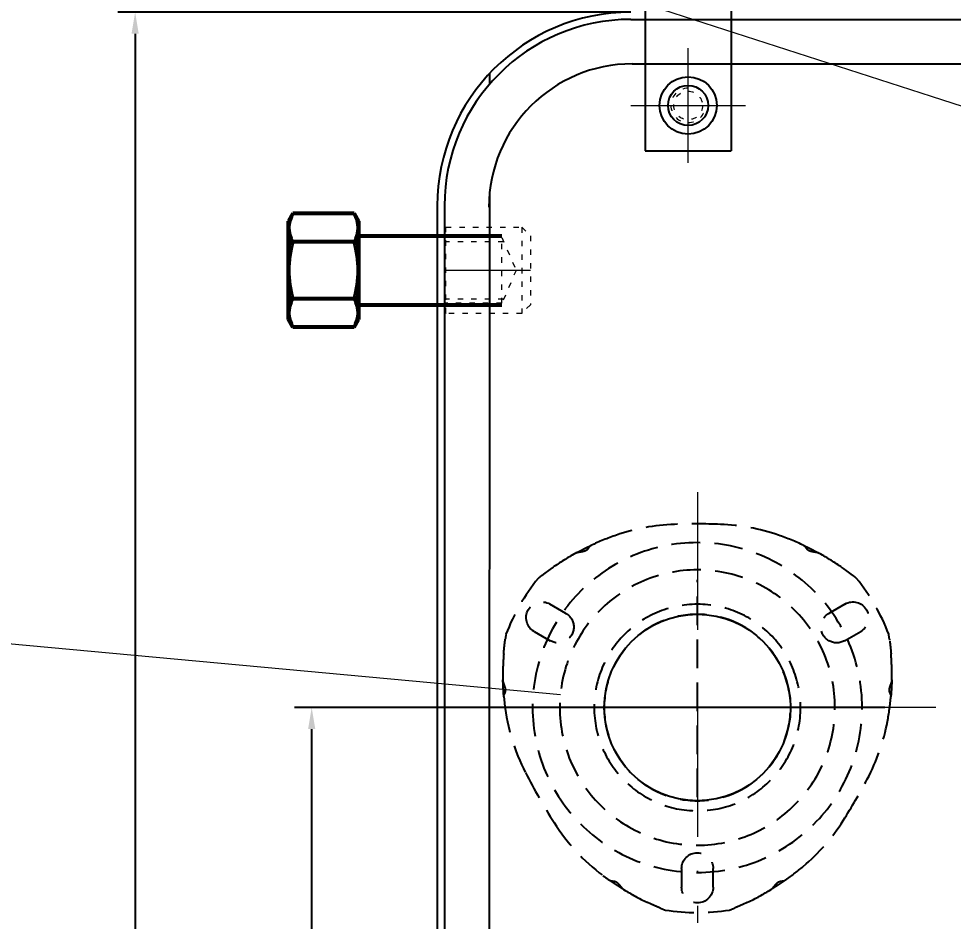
# Model space of a CAD drawing. Header units: millimetres. Extents: x 13152 to 84873, y -6229 to 22177.
# Drawn here: x 29523.4 to 29849.5, y 11355.7 to 11670.4 of the extents above; entities that cross this region are included whole.
import ezdxf

# ---------------------------------------------------------------- set-up
doc = ezdxf.new("R2010")
doc.units = ezdxf.units.MM
doc.header["$LTSCALE"] = 4
for name, pattern in [('ACAD_ISO03W100', [1.18, 0.47, -0.71]), ('ACAD_ISO10W100', [18, 12, -3, 0, -3]), ('DASHED', [0.75, 0.5, -0.25])]:
    doc.linetypes.add(name, pattern=pattern)
doc.layers.add('4虚线层', color=6, linetype='DASHED')
for name, color, linetype, lineweight in [('标注、文本', 3, 'Continuous', 25), ('粗实线', 4, 'Continuous', 53), ('铁心', 3, 'Continuous', 0)]:
    doc.layers.add(name, color=color, linetype=linetype, lineweight=lineweight)
doc.styles.add('TH_GBDIM', font='romans.shx', dxfattribs={"width": 0.8, "bigfont": 'gbcbig.shx'})
doc.dimstyles.new('TH_GBDIM1', dxfattribs={"dimscale": 3, "dimtxt": 3.5, "dimasz": 2.5, "dimexe": 2, "dimexo": 0, "dimgap": 1.5, "dimtad": 1, "dimdec": 1, "dimzin": 0, "dimdsep": 46, "dimtxsty": 'TH_GBDIM', "dimcen": 2.5, "dimclrd": 3, "dimclre": 256, "dimclrt": 2, "dimadec": 0, "dimazin": 0, "dimtfac": 0.714286, "dimtdec": 1, "dimtmove": 0, "dimatfit": 3, "dimfxl": 1, "dimtzin": 0, "dimlwd": -1, "dimlwe": -1, "dimarcsym": 0})

# ---------------------------------------------------------------- blocks, each defined once
blk = doc.blocks.new('*D208')
at = {"layer": 'Defpoints', "color": 0, "transparency": 16777216}
for p in [(29736.94, 11672.67), (29564.02, 10822.67), (29694.44, 10822.67)]:
    blk.add_point(p, dxfattribs=at)
at = {"layer": '标注、文本', "transparency": 16777216}
for p, q in [((29736.94, 11672.67), (29558.02, 11672.67)), ((29694.44, 10822.67), (29558.02, 10822.67))]:
    blk.add_line(p, q, dxfattribs=at)
at = {"layer": '标注、文本', "color": 3, "transparency": 16777216}
blk.add_line((29564.02, 11665.17), (29564.02, 10830.17), dxfattribs=at)
for points in [[(29562.77, 11665.17), (29565.27, 11665.17), (29564.02, 11672.67)], [(29562.77, 10830.17), (29565.27, 10830.17), (29564.02, 10822.67)]]:
    blk.add_solid(points, dxfattribs=at)
at = {"layer": '标注、文本', "color": 2, "transparency": 16777216, "insert": (29554.27, 11247.67), "char_height": 10.5, "attachment_point": 5, "rotation": 90, "style": 'TH_GBDIM'}
blk.add_mtext('850.0', dxfattribs=at)
blk = doc.blocks.new('A$C03F92070')
at = {"layer": '4虚线层', "ltscale": 5}
for p, q in [((67.85, 40.24), (67.85, 116.01)), ((16.36, 107.57), (21.99, 104.32)), ((113.71, 104.32), (119.34, 107.57)), ((16.49, 94.79), (10.86, 98.04)), ((124.84, 98.04), (119.21, 94.79)), ((23.33, 71.49), (112.37, 71.49)), ((62.35, 8.86), (62.35, 15.36)), ((73.35, 15.36), (73.35, 8.86))]:
    blk.add_line(p, q, dxfattribs=at)
for radius in [57.5, 48, 36, 32.5]:
    blk.add_circle((67.85, 71.49), radius, dxfattribs=at)
at = {"layer": '4虚线层', "ltscale": 5, "extrusion": (0, 0, -1)}
for centre, radius, start, end in [((-62.34, 65.41), 70, 71.0219, 87.9453), ((-67.85, -88.03), 223.54, 87.9453, 92.0547), ((-73.35, 65.41), 70, 92.0547, 108.9781), ((-68.85, 46.49), 90, 64.9245, 71.0219), ((-66.85, 46.49), 90, 108.9781, 115.0755), ((-68.85, 46.49), 90, 55.4521, 61.3818), ((-66.85, 46.49), 90, 118.6182, 124.5479), ((-68.85, 46.49), 90, 51.0831, 52.2343), ((-66.85, 46.49), 90, 127.7657, 128.9169), ((-67.85, 71.49), 71.5, 20.9645, 39.0355), ((-67.85, 71.49), 71.5, 140.9645, 159.0355), ((-90, 83.12), 90, 7.7657, 8.9169), ((-45.7, 83.12), 90, 171.0831, 172.2343), ((-90, 83.12), 90, 358.6182, 4.5479), ((-45.7, 83.12), 90, 175.4521, 181.3818), ((-90, 83.12), 90, 349.4672, 355.0755), ((-45.7, 83.12), 90, 184.9245, 186.6023), ((-65.57, 80.82), 70, 186.6023, 207.2178), ((-70.33, 79.46), 70, 331.9245, 349.4672), ((-205.81, 151.73), 223.54, 327.6503, 331.9245), ((70.97, 151.05), 223.54, 207.2178, 212.3568), ((-76.09, 69.57), 70, 310.1708, 327.6503), ((-58.73, 68.87), 70, 212.3568, 233.0262), ((-89, 84.85), 90, 304.9245, 310.1708), ((-46.7, 84.85), 90, 233.0262, 235.0755), ((-89, 84.85), 90, 295.4521, 301.3818), ((-46.7, 84.85), 90, 238.6182, 244.5479), ((-89, 84.85), 90, 291.0831, 292.2343), ((-67.85, 71.49), 71.5, 260.9645, 279.0355), ((-46.7, 84.85), 90, 247.7657, 248.9169)]:
    blk.add_arc(centre, radius, start, end, dxfattribs=at)
at = {"layer": '4虚线层', "ltscale": 5}
for centre, start, end in [((13.61, 102.81), 60, 240), ((122.09, 102.81), 300, 120), ((19.24, 99.56), 240, 60), ((116.46, 99.56), 120, 300), ((67.85, 15.36), 0, 180), ((67.85, 8.86), 180, 0)]:
    blk.add_arc(centre, 5.5, start, end, dxfattribs=at)
for points, knots in [([(30.89, 128.1), (30.89, 128.1), (30.88, 128.1), (30.83, 128.07), (30.76, 128.04), (30.57, 127.95), (30.45, 127.89), (30.18, 127.77), (30.03, 127.69), (29.7, 127.53), (29.52, 127.45), (29.16, 127.27), (28.96, 127.17), (28.58, 126.98), (28.39, 126.89), (27.99, 126.69), (27.8, 126.59), (27.42, 126.39), (27.24, 126.3), (26.87, 126.11), (26.7, 126.02), (26.39, 125.85), (26.24, 125.77), (25.98, 125.63), (25.87, 125.57), (25.69, 125.47), (25.63, 125.44), (25.58, 125.41), (25.57, 125.4), (25.57, 125.4), (25.57, 125.4), (25.57, 125.4)], [0, 0, 0, 0, 0.043819, 0.043819, 0.119878, 0.119878, 0.195937, 0.195937, 0.271996, 0.271996, 0.348055, 0.348055, 0.424114, 0.424114, 0.500173, 0.500173, 0.576231, 0.576231, 0.65229, 0.65229, 0.728349, 0.728349, 0.804408, 0.804408, 0.880467, 0.880467, 0.956526, 0.956526, 0.994556, 0.994556, 1, 1, 1, 1]), ([(30.71, 128.01), (30.65, 127.99), (30.59, 127.94), (30.48, 127.84), (30.42, 127.77), (30.3, 127.62), (30.24, 127.54), (30.11, 127.35), (30.04, 127.25), (29.89, 127.05), (29.81, 126.95), (29.62, 126.74), (29.51, 126.65), (29.29, 126.47), (29.16, 126.4), (28.9, 126.26), (28.77, 126.2), (28.36, 126.06), (28.08, 125.99), (27.53, 125.87), (27.26, 125.83), (26.87, 125.76), (26.75, 125.74), (26.5, 125.7), (26.38, 125.67), (26.05, 125.61), (25.85, 125.56), (25.74, 125.5)], [0, 0, 0, 0, 0.0625, 0.0625, 0.125, 0.125, 0.1875, 0.1875, 0.25, 0.25, 0.3125, 0.3125, 0.375, 0.375, 0.4375, 0.4375, 0.5, 0.5, 0.625, 0.625, 0.75, 0.75, 0.8125, 0.8125, 0.875, 0.875, 1, 1, 1, 1]), ([(110.13, 125.4), (110.13, 125.4), (110.13, 125.4), (110.13, 125.4), (110.12, 125.41), (110.07, 125.44), (110.01, 125.47), (109.83, 125.57), (109.72, 125.63), (109.46, 125.77), (109.31, 125.85), (108.99, 126.02), (108.81, 126.11), (108.45, 126.3), (108.26, 126.4), (107.88, 126.6), (107.68, 126.7), (107.29, 126.9), (107.1, 127), (106.72, 127.18), (106.53, 127.28), (106.16, 127.46), (105.99, 127.54), (105.66, 127.7), (105.51, 127.77), (105.24, 127.9), (105.12, 127.95), (104.94, 128.04), (104.87, 128.07), (104.82, 128.09), (104.81, 128.1), (104.8, 128.1), (104.8, 128.1), (104.8, 128.1)], [0, 0, 0, 0, 0.005743, 0.005743, 0.043766, 0.043766, 0.119813, 0.119813, 0.195859, 0.195859, 0.271906, 0.271906, 0.347952, 0.347952, 0.423999, 0.423999, 0.500046, 0.500046, 0.576092, 0.576092, 0.652139, 0.652139, 0.728185, 0.728185, 0.804232, 0.804232, 0.880279, 0.880279, 0.956325, 0.956325, 0.994349, 0.994349, 1, 1, 1, 1]), ([(109.96, 125.5), (109.9, 125.53), (109.83, 125.55), (109.65, 125.6), (109.54, 125.63), (109.21, 125.7), (108.96, 125.74), (108.44, 125.83), (108.17, 125.87), (107.63, 125.99), (107.34, 126.06), (106.94, 126.2), (106.8, 126.26), (106.54, 126.39), (106.42, 126.47), (106.19, 126.64), (106.08, 126.74), (105.9, 126.94), (105.81, 127.05), (105.66, 127.25), (105.59, 127.35), (105.46, 127.53), (105.39, 127.62), (105.28, 127.77), (105.22, 127.84), (105.11, 127.94), (105.05, 127.99), (104.99, 128.01)], [0, 0, 0, 0, 0.0625, 0.0625, 0.125, 0.125, 0.25, 0.25, 0.375, 0.375, 0.5, 0.5, 0.5625, 0.5625, 0.625, 0.625, 0.6875, 0.6875, 0.75, 0.75, 0.8125, 0.8125, 0.875, 0.875, 0.9375, 0.9375, 1, 1, 1, 1]), ([(13.95, 117.81), (13.92, 117.79), (13.88, 117.76), (13.82, 117.71), (13.77, 117.67), (13.74, 117.65), (13.73, 117.64)], [0, 0, 0, 0, 0.272943, 0.542517, 0.809704, 1, 1, 1, 1]), ([(14.22, 118.02), (14.2, 118), (14.15, 117.96), (14.08, 117.91), (14.01, 117.86), (13.97, 117.82), (13.95, 117.81)], [0, 0, 0, 0, 0.251777, 0.501943, 0.751136, 1, 1, 1, 1]), ([(14.55, 118.27), (14.52, 118.25), (14.46, 118.2), (14.38, 118.14), (14.3, 118.08), (14.25, 118.04), (14.22, 118.02)], [0, 0, 0, 0, 0.251749, 0.501948, 0.751171, 1, 1, 1, 1]), ([(15.74, 119.15), (15.69, 119.12), (15.59, 119.05), (15.45, 118.94), (15.32, 118.84), (15.18, 118.74), (15.05, 118.65), (14.92, 118.55), (14.8, 118.45), (14.67, 118.36), (14.59, 118.3), (14.55, 118.27)], [0, 0, 0, 0, 0.114473, 0.22719, 0.338528, 0.448878, 0.558641, 0.668227, 0.778044, 0.888502, 1, 1, 1, 1]), ([(17.82, 120.63), (17.81, 120.62), (17.74, 120.57), (17.58, 120.46), (17.28, 120.26), (16.94, 120.02), (16.6, 119.78), (16.29, 119.55), (16.01, 119.35), (15.83, 119.22), (15.74, 119.15)], [0, 0, 0, 0, 0.026865, 0.187364, 0.351072, 0.511786, 0.674931, 0.783277, 0.891149, 1, 1, 1, 1]), ([(119.96, 119.15), (119.92, 119.19), (119.82, 119.25), (119.69, 119.35), (119.55, 119.45), (119.41, 119.55), (119.28, 119.65), (119.06, 119.81), (118.76, 120.02), (118.42, 120.26), (118.12, 120.46), (117.96, 120.57), (117.89, 120.62), (117.88, 120.63)], [0, 0, 0, 0, 0.05466, 0.108896, 0.162888, 0.216817, 0.270864, 0.325211, 0.488741, 0.649833, 0.813717, 0.974388, 1, 1, 1, 1]), ([(121.15, 118.27), (121.11, 118.3), (121.03, 118.36), (120.9, 118.45), (120.78, 118.55), (120.65, 118.65), (120.52, 118.74), (120.38, 118.84), (120.25, 118.94), (120.1, 119.05), (120.01, 119.12), (119.96, 119.15)], [0, 0, 0, 0, 0.111498, 0.221956, 0.331773, 0.441359, 0.551122, 0.661472, 0.77281, 0.885527, 1, 1, 1, 1]), ([(121.48, 118.02), (121.45, 118.04), (121.4, 118.08), (121.32, 118.14), (121.23, 118.2), (121.18, 118.25), (121.15, 118.27)], [0, 0, 0, 0, 0.248829, 0.498052, 0.748251, 1, 1, 1, 1]), ([(121.75, 117.81), (121.73, 117.82), (121.69, 117.86), (121.62, 117.91), (121.55, 117.96), (121.5, 118), (121.48, 118.02)], [0, 0, 0, 0, 0.248864, 0.498057, 0.748223, 1, 1, 1, 1]), ([(121.97, 117.64), (121.96, 117.65), (121.93, 117.67), (121.88, 117.71), (121.82, 117.76), (121.78, 117.79), (121.75, 117.81)], [0, 0, 0, 0, 0.190293, 0.457482, 0.727057, 1, 1, 1, 1]), ([(0.74, 94.67), (0.73, 94.63), (0.73, 94.57), (0.71, 94.47), (0.7, 94.36), (0.69, 94.29), (0.69, 94.25)], [0, 0, 0, 0, 0.248829, 0.498052, 0.748251, 1, 1, 1, 1]), ([(0.82, 95.29), (0.82, 95.27), (0.81, 95.24), (0.81, 95.17), (0.8, 95.1), (0.79, 95.04), (0.78, 95.01)], [0, 0, 0, 0, 0.190297, 0.457484, 0.727058, 1, 1, 1, 1]), ([(134.92, 95.01), (134.91, 95.04), (134.9, 95.1), (134.89, 95.17), (134.89, 95.24), (134.88, 95.27), (134.88, 95.29)], [0, 0, 0, 0, 0.272943, 0.542517, 0.809704, 1, 1, 1, 1]), ([(134.96, 94.67), (134.96, 94.7), (134.95, 94.76), (134.94, 94.85), (134.93, 94.93), (134.92, 94.98), (134.92, 95.01)], [0, 0, 0, 0, 0.251777, 0.501943, 0.751136, 1, 1, 1, 1]), ([(135.01, 94.25), (135.01, 94.29), (135, 94.36), (134.99, 94.47), (134.97, 94.57), (134.96, 94.63), (134.96, 94.67)], [0, 0, 0, 0, 0.251749, 0.501948, 0.751171, 1, 1, 1, 1]), ([(0.52, 92.79), (0.51, 92.73), (0.5, 92.62), (0.48, 92.45), (0.46, 92.28), (0.45, 92.11), (0.43, 91.95), (0.4, 91.68), (0.37, 91.32), (0.33, 90.9), (0.3, 90.54), (0.29, 90.34), (0.28, 90.26), (0.28, 90.25)], [0, 0, 0, 0, 0.05466, 0.108897, 0.162889, 0.216817, 0.270864, 0.325211, 0.488741, 0.649833, 0.813717, 0.974388, 1, 1, 1, 1]), ([(0.69, 94.25), (0.68, 94.21), (0.67, 94.11), (0.65, 93.95), (0.63, 93.8), (0.61, 93.64), (0.59, 93.47), (0.57, 93.31), (0.55, 93.14), (0.53, 92.96), (0.52, 92.85), (0.52, 92.79)], [0, 0, 0, 0, 0.111498, 0.221956, 0.331773, 0.441359, 0.551122, 0.661472, 0.77281, 0.885527, 1, 1, 1, 1]), ([(135.18, 92.79), (135.18, 92.85), (135.16, 92.96), (135.15, 93.14), (135.13, 93.31), (135.11, 93.47), (135.09, 93.64), (135.07, 93.8), (135.05, 93.95), (135.03, 94.11), (135.02, 94.21), (135.01, 94.25)], [0, 0, 0, 0, 0.114473, 0.22719, 0.338528, 0.448878, 0.558641, 0.668227, 0.778044, 0.888502, 1, 1, 1, 1]), ([(135.42, 90.25), (135.42, 90.26), (135.41, 90.34), (135.4, 90.54), (135.37, 90.9), (135.33, 91.31), (135.29, 91.73), (135.25, 92.11), (135.22, 92.45), (135.2, 92.67), (135.18, 92.79)], [0, 0, 0, 0, 0.026865, 0.187364, 0.351073, 0.511786, 0.674931, 0.783277, 0.891149, 1, 1, 1, 1]), ([(0.02, 81.15), (0.02, 81.15), (0.02, 81.15), (0.02, 81.15), (0.02, 81.14), (0.02, 81.08), (0.02, 81.01), (0.02, 80.81), (0.03, 80.68), (0.04, 80.38), (0.04, 80.21), (0.05, 79.85), (0.06, 79.65), (0.08, 79.24), (0.09, 79.03), (0.11, 78.6), (0.12, 78.38), (0.14, 77.94), (0.16, 77.72), (0.18, 77.3), (0.2, 77.09), (0.23, 76.68), (0.24, 76.49), (0.27, 76.13), (0.28, 75.96), (0.3, 75.67), (0.32, 75.54), (0.33, 75.33), (0.34, 75.26), (0.34, 75.2), (0.35, 75.19), (0.35, 75.19), (0.35, 75.19), (0.35, 75.19)], [0, 0, 0, 0, 0.005743, 0.005743, 0.043766, 0.043766, 0.119813, 0.119813, 0.195859, 0.195859, 0.271906, 0.271906, 0.347952, 0.347952, 0.423999, 0.423999, 0.500046, 0.500046, 0.576092, 0.576092, 0.652139, 0.652139, 0.728185, 0.728185, 0.804232, 0.804232, 0.880279, 0.880279, 0.956325, 0.956325, 0.994349, 0.994349, 1, 1, 1, 1]), ([(0.02, 80.95), (0.02, 80.89), (0.04, 80.81), (0.08, 80.63), (0.12, 80.53), (0.22, 80.21), (0.31, 79.97), (0.5, 79.47), (0.59, 79.22), (0.76, 78.69), (0.85, 78.41), (0.92, 77.98), (0.94, 77.84), (0.96, 77.55), (0.95, 77.4), (0.91, 77.12), (0.88, 76.97), (0.8, 76.71), (0.75, 76.59), (0.65, 76.35), (0.6, 76.24), (0.51, 76.03), (0.47, 75.94), (0.39, 75.76), (0.37, 75.68), (0.33, 75.53), (0.32, 75.46), (0.33, 75.4)], [0, 0, 0, 0, 0.0625, 0.0625, 0.125, 0.125, 0.25, 0.25, 0.375, 0.375, 0.5, 0.5, 0.5625, 0.5625, 0.625, 0.625, 0.6875, 0.6875, 0.75, 0.75, 0.8125, 0.8125, 0.875, 0.875, 0.9375, 0.9375, 1, 1, 1, 1]), ([(135.37, 75.4), (135.38, 75.46), (135.37, 75.53), (135.33, 75.68), (135.31, 75.76), (135.23, 75.94), (135.19, 76.03), (135.1, 76.24), (135.04, 76.35), (134.95, 76.58), (134.9, 76.71), (134.82, 76.97), (134.79, 77.11), (134.75, 77.4), (134.74, 77.54), (134.76, 77.83), (134.78, 77.98), (134.85, 78.4), (134.93, 78.68), (135.11, 79.21), (135.2, 79.47), (135.34, 79.84), (135.38, 79.96), (135.47, 80.2), (135.51, 80.31), (135.62, 80.63), (135.68, 80.83), (135.68, 80.95)], [0, 0, 0, 0, 0.0625, 0.0625, 0.125, 0.125, 0.1875, 0.1875, 0.25, 0.25, 0.3125, 0.3125, 0.375, 0.375, 0.4375, 0.4375, 0.5, 0.5, 0.625, 0.625, 0.75, 0.75, 0.8125, 0.8125, 0.875, 0.875, 1, 1, 1, 1]), ([(135.35, 75.19), (135.35, 75.19), (135.35, 75.2), (135.36, 75.26), (135.37, 75.34), (135.38, 75.54), (135.4, 75.67), (135.42, 75.97), (135.43, 76.14), (135.46, 76.51), (135.48, 76.7), (135.5, 77.11), (135.52, 77.32), (135.54, 77.75), (135.56, 77.97), (135.58, 78.41), (135.59, 78.62), (135.61, 79.05), (135.62, 79.26), (135.64, 79.67), (135.65, 79.86), (135.66, 80.22), (135.66, 80.39), (135.67, 80.68), (135.67, 80.81), (135.68, 81.01), (135.68, 81.08), (135.68, 81.14), (135.68, 81.15), (135.68, 81.15), (135.68, 81.15), (135.68, 81.15)], [0, 0, 0, 0, 0.043819, 0.043819, 0.119878, 0.119878, 0.195937, 0.195937, 0.271996, 0.271996, 0.348055, 0.348055, 0.424114, 0.424114, 0.500173, 0.500173, 0.576232, 0.576232, 0.65229, 0.65229, 0.728349, 0.728349, 0.804408, 0.804408, 0.880467, 0.880467, 0.956526, 0.956526, 0.994556, 0.994556, 1, 1, 1, 1]), ([(37.3, 11.18), (37.3, 11.18), (37.31, 11.17), (37.36, 11.14), (37.42, 11.09), (37.59, 10.98), (37.7, 10.9), (37.95, 10.73), (38.09, 10.63), (38.39, 10.43), (38.55, 10.32), (38.89, 10.09), (39.07, 9.97), (39.42, 9.73), (39.61, 9.61), (39.98, 9.37), (40.16, 9.26), (40.51, 9.03), (40.69, 8.91), (41.04, 8.69), (41.2, 8.59), (41.51, 8.4), (41.65, 8.31), (41.9, 8.16), (42.01, 8.09), (42.18, 7.99), (42.24, 7.95), (42.29, 7.92), (42.3, 7.91), (42.3, 7.91), (42.3, 7.91), (42.3, 7.91)], [0, 0, 0, 0, 0.043819, 0.043819, 0.119878, 0.119878, 0.195937, 0.195937, 0.271996, 0.271996, 0.348055, 0.348055, 0.424114, 0.424114, 0.500173, 0.500173, 0.576231, 0.576231, 0.65229, 0.65229, 0.728349, 0.728349, 0.804408, 0.804408, 0.880467, 0.880467, 0.956526, 0.956526, 0.994556, 0.994556, 1, 1, 1, 1]), ([(37.47, 11.06), (37.52, 11.02), (37.59, 11), (37.73, 10.95), (37.82, 10.93), (38.01, 10.91), (38.11, 10.9), (38.34, 10.88), (38.46, 10.87), (38.71, 10.83), (38.85, 10.81), (39.11, 10.75), (39.25, 10.71), (39.52, 10.6), (39.64, 10.53), (39.89, 10.37), (40.01, 10.29), (40.34, 10.01), (40.54, 9.8), (40.91, 9.38), (41.09, 9.17), (41.34, 8.87), (41.42, 8.77), (41.58, 8.58), (41.66, 8.48), (41.88, 8.23), (42.02, 8.08), (42.13, 8.02)], [0, 0, 0, 0, 0.0625, 0.0625, 0.125, 0.125, 0.1875, 0.1875, 0.25, 0.25, 0.3125, 0.3125, 0.375, 0.375, 0.4375, 0.4375, 0.5, 0.5, 0.625, 0.625, 0.75, 0.75, 0.8125, 0.8125, 0.875, 0.875, 1, 1, 1, 1]), ([(93.4, 7.91), (93.4, 7.91), (93.4, 7.91), (93.4, 7.91), (93.41, 7.92), (93.46, 7.95), (93.52, 7.99), (93.69, 8.09), (93.8, 8.16), (94.06, 8.32), (94.2, 8.4), (94.51, 8.6), (94.68, 8.7), (95.02, 8.92), (95.2, 9.04), (95.56, 9.27), (95.75, 9.39), (96.12, 9.63), (96.3, 9.75), (96.65, 9.98), (96.83, 10.1), (97.16, 10.33), (97.32, 10.43), (97.62, 10.64), (97.76, 10.73), (98.01, 10.9), (98.11, 10.98), (98.28, 11.1), (98.34, 11.14), (98.39, 11.17), (98.4, 11.18), (98.4, 11.18), (98.4, 11.18), (98.4, 11.18)], [0, 0, 0, 0, 0.005743, 0.005743, 0.043766, 0.043766, 0.119813, 0.119813, 0.195859, 0.195859, 0.271906, 0.271906, 0.347952, 0.347952, 0.423999, 0.423999, 0.500046, 0.500046, 0.576092, 0.576092, 0.652139, 0.652139, 0.728185, 0.728185, 0.804232, 0.804232, 0.880279, 0.880279, 0.956325, 0.956325, 0.994349, 0.994349, 1, 1, 1, 1]), ([(93.57, 8.02), (93.62, 8.05), (93.68, 8.1), (93.82, 8.23), (93.89, 8.31), (94.11, 8.56), (94.27, 8.76), (94.61, 9.17), (94.79, 9.38), (95.16, 9.79), (95.36, 10), (95.69, 10.28), (95.8, 10.37), (96.05, 10.53), (96.18, 10.6), (96.44, 10.71), (96.58, 10.75), (96.85, 10.81), (96.98, 10.83), (97.24, 10.87), (97.36, 10.88), (97.58, 10.9), (97.69, 10.91), (97.88, 10.93), (97.96, 10.95), (98.11, 11), (98.18, 11.02), (98.23, 11.06)], [0, 0, 0, 0, 0.0625, 0.0625, 0.125, 0.125, 0.25, 0.25, 0.375, 0.375, 0.5, 0.5, 0.5625, 0.5625, 0.625, 0.625, 0.6875, 0.6875, 0.75, 0.75, 0.8125, 0.8125, 0.875, 0.875, 0.9375, 0.9375, 1, 1, 1, 1]), ([(50.31, 3.59), (50.32, 3.59), (50.4, 3.55), (50.57, 3.46), (50.9, 3.31), (51.28, 3.14), (51.66, 2.96), (52.01, 2.8), (52.32, 2.67), (52.52, 2.57), (52.63, 2.53)], [0, 0, 0, 0, 0.026866, 0.187364, 0.351073, 0.511786, 0.674931, 0.783277, 0.891149, 1, 1, 1, 1]), ([(83.07, 2.53), (83.12, 2.55), (83.23, 2.6), (83.38, 2.67), (83.54, 2.73), (83.69, 2.8), (83.84, 2.87), (84.09, 2.98), (84.42, 3.14), (84.8, 3.31), (85.13, 3.46), (85.3, 3.55), (85.38, 3.58), (85.39, 3.59)], [0, 0, 0, 0, 0.05466, 0.108897, 0.162889, 0.216817, 0.270864, 0.325211, 0.488741, 0.649834, 0.813718, 0.974389, 1, 1, 1, 1]), ([(52.63, 2.53), (52.68, 2.5), (52.79, 2.46), (52.95, 2.39), (53.11, 2.32), (53.26, 2.25), (53.41, 2.19), (53.56, 2.12), (53.7, 2.06), (53.85, 2), (53.94, 1.96), (53.98, 1.94)], [0, 0, 0, 0, 0.114473, 0.22719, 0.338528, 0.448878, 0.558641, 0.668227, 0.778044, 0.888502, 1, 1, 1, 1]), ([(53.98, 1.94), (54.02, 1.93), (54.09, 1.9), (54.18, 1.86), (54.28, 1.82), (54.34, 1.79), (54.37, 1.78)], [0, 0, 0, 0, 0.251749, 0.501948, 0.751171, 1, 1, 1, 1]), ([(54.37, 1.78), (54.4, 1.77), (54.45, 1.74), (54.54, 1.71), (54.61, 1.68), (54.66, 1.66), (54.69, 1.65)], [0, 0, 0, 0, 0.251777, 0.501943, 0.751136, 1, 1, 1, 1]), ([(54.69, 1.65), (54.71, 1.64), (54.77, 1.61), (54.84, 1.58), (54.9, 1.56), (54.93, 1.55), (54.94, 1.54)], [0, 0, 0, 0, 0.272943, 0.542518, 0.809705, 1, 1, 1, 1]), ([(80.76, 1.54), (80.77, 1.55), (80.8, 1.56), (80.86, 1.58), (80.93, 1.61), (80.99, 1.64), (81.01, 1.65)], [0, 0, 0, 0, 0.190295, 0.457482, 0.727057, 1, 1, 1, 1]), ([(81.01, 1.65), (81.04, 1.66), (81.08, 1.68), (81.16, 1.71), (81.25, 1.74), (81.3, 1.77), (81.33, 1.78)], [0, 0, 0, 0, 0.248864, 0.498057, 0.748223, 1, 1, 1, 1]), ([(81.33, 1.78), (81.36, 1.79), (81.42, 1.82), (81.52, 1.86), (81.61, 1.9), (81.68, 1.93), (81.72, 1.94)], [0, 0, 0, 0, 0.248829, 0.498052, 0.748251, 1, 1, 1, 1]), ([(81.72, 1.94), (81.76, 1.96), (81.85, 2), (82, 2.06), (82.14, 2.12), (82.29, 2.19), (82.44, 2.25), (82.59, 2.32), (82.75, 2.39), (82.91, 2.46), (83.02, 2.5), (83.07, 2.53)], [0, 0, 0, 0, 0.111498, 0.221956, 0.331773, 0.441359, 0.551122, 0.661472, 0.77281, 0.885527, 1, 1, 1, 1])]:
    blk.add_open_spline(points, degree=3, knots=knots, dxfattribs=at)
blk.add_open_spline([(0.82, 95.28), (0.81, 95.2), (0.82, 95.09), (0.84, 94.95)], degree=3, dxfattribs=at)
blk = doc.blocks.new('*D251')
at = {"layer": 'Defpoints', "color": 0, "transparency": 16777216}
for p in [(29625.62, 11430.23), (29825.59, 11430.23), (29825.59, 11169.17)]:
    blk.add_point(p, dxfattribs=at)
at = {"layer": '标注、文本', "transparency": 16777216}
for p, q in [((29825.59, 11430.23), (29619.62, 11430.23)), ((29825.59, 11169.17), (29619.62, 11169.17))]:
    blk.add_line(p, q, dxfattribs=at)
at = {"layer": '标注、文本', "color": 3, "transparency": 16777216}
blk.add_line((29625.62, 11176.67), (29625.62, 11422.73), dxfattribs=at)
for points in [[(29624.37, 11422.73), (29626.87, 11422.73), (29625.62, 11430.23)], [(29624.37, 11176.67), (29626.87, 11176.67), (29625.62, 11169.17)]]:
    blk.add_solid(points, dxfattribs=at)
at = {"layer": '标注、文本', "color": 2, "transparency": 16777216, "insert": (29615.87, 11299.7), "char_height": 10.5, "attachment_point": 5, "rotation": 90, "style": 'TH_GBDIM'}
blk.add_mtext('260', dxfattribs=at)

msp = doc.modelspace()

# ---------------------------------------------------------------- linework, layer by layer
at = {"layer": '标注、文本'}
for p, q in [((29741.94, 11703.27), (29741.94, 11624.36)), ((29771.94, 11703.27), (29771.94, 11624.36)), ((29736.94, 11670.17), (30591.94, 11670.17)), ((29737.44, 11654.67), (30591.44, 11654.67)), ((29687.64, 11651.27), (29687.64, 11647.53)), ((29741.94, 11624.36), (29771.94, 11624.36)), ((29687.63, 11608.99), (29687.44, 10826.17)), ((29669.44, 11605.17), (29669.44, 10826.17)), ((29671.94, 11605.17), (29671.94, 10853.17))]:
    msp.add_line(p, q, dxfattribs=at)
at = {"layer": '标注、文本', "color": 2, "linetype": 'ACAD_ISO03W100', "lineweight": 18}
for p, q in [((29758.51, 11670.17), (30591.94, 11670.17)), ((29671.94, 11605.17), (29671.94, 10826.17)), ((29672.44, 11597.67), (29671.94, 11597.17)), ((29671.94, 11568.17), (29671.94, 11597.17)), ((29672.44, 11597.67), (29698.94, 11597.67)), ((29672.44, 11567.67), (29672.44, 11597.67)), ((29698.94, 11597.67), (29698.94, 11567.67)), ((29698.94, 11597.67), (29701.94, 11594.67)), ((29691.94, 11594.17), (29671.94, 11594.17)), ((29692.59, 11592.67), (29671.94, 11592.67)), ((29691.94, 11571.17), (29691.94, 11594.17)), ((29691.94, 11594.17), (29696.94, 11582.67)), ((29701.94, 11594.67), (29701.94, 11570.67)), ((29696.94, 11582.67), (29691.94, 11571.17)), ((29692.59, 11572.67), (29671.94, 11572.67)), ((29691.94, 11571.17), (29671.94, 11571.17)), ((29701.94, 11570.67), (29698.94, 11567.67)), ((29671.94, 11568.17), (29672.44, 11567.67)), ((29698.94, 11567.67), (29672.44, 11567.67))]:
    msp.add_line(p, q, dxfattribs=at)
at = {"layer": '标注、文本', "color": 1, "linetype": 'ACAD_ISO10W100', "lineweight": 18}
for p, q in [((29756.94, 11620.17), (29756.94, 11660.17)), ((29736.94, 11640.17), (29776.94, 11640.17)), ((29701.94, 11582.67), (29671.94, 11582.67)), ((29701.94, 11582.67), (29671.94, 11582.67)), ((29760.17, 11505.29), (29760.17, 11355.16)), ((29843.36, 11430.23), (29676.98, 11430.23))]:
    msp.add_line(p, q, dxfattribs=at)
at = {"layer": '标注、文本'}
for centre, radius in [((29756.94, 11640.17), 10), ((29756.94, 11640.17), 7), ((29760.17, 11430.23), 32.5)]:
    msp.add_circle(centre, radius, dxfattribs=at)
at = {"layer": '标注、文本', "color": 2, "linetype": 'ACAD_ISO03W100', "lineweight": 18}
msp.add_circle((29756.94, 11640.17), 5, dxfattribs=at)
at = {"layer": '标注、文本'}
for centre, radius in [((29736.94, 11605.17), 67.5), ((29736.94, 11605.17), 65), ((29737.44, 11604.67), 50)]:
    msp.add_arc(centre, radius, 90, 180, dxfattribs=at)
at = {"layer": '标注、文本', "color": 2, "linetype": 'ACAD_ISO03W100', "lineweight": 18}
for centre, radius, end in [((29736.94, 11605.17), 65, 180), ((29756.94, 11640.17), 6, 0)]:
    msp.add_arc(centre, radius, 90, end, dxfattribs=at)
at = {"layer": '粗实线', "ltscale": 2}
for p, q in [((29619.08, 11602.52), (29617.54, 11599.86)), ((29640.4, 11602.52), (29619.08, 11602.52)), ((29640.4, 11602.52), (29641.94, 11599.86)), ((29617.54, 11565.48), (29617.54, 11599.86)), ((29641.94, 11599.86), (29641.94, 11565.48)), ((29641.94, 11565.48), (29641.94, 11599.86)), ((29640.4, 11592.59), (29619.08, 11592.59)), ((29641.94, 11594.67), (29641.94, 11570.67)), ((29641.94, 11594.67), (29691.94, 11594.67)), ((29640.4, 11572.74), (29619.08, 11572.74)), ((29641.94, 11570.67), (29691.94, 11570.67)), ((29619.08, 11562.82), (29617.54, 11565.48)), ((29640.4, 11562.82), (29619.08, 11562.82)), ((29640.4, 11562.82), (29641.94, 11565.48))]:
    msp.add_line(p, q, dxfattribs=at)
for centre, radius, start, end in [((29626.68, 11597.44), 9.14, 146.2954, 212.0856), ((29632.8, 11597.44), 9.14, 327.4412, 33.7046), ((29653.54, 11582.67), 36, 163.9966, 196.0034), ((29605.94, 11582.67), 36, 343.9966, 16.0034), ((29626.68, 11567.89), 9.14, 147.9144, 213.7046), ((29632.8, 11567.89), 9.14, 326.2954, 32.0856)]:
    msp.add_arc(centre, radius, start, end, dxfattribs=at)
at = {"layer": '铁心', "lineweight": 13}
for points in [[(30065.43, 11571.17), (29380.26, 11792.17), (29380.26, 11792.17)], [(29712.37, 11434.63), (29384.82, 11464.85), (29384.82, 11464.85)]]:
    msp.add_lwpolyline(points, dxfattribs=at)

# ---------------------------------------------------------------- block references
at = {"layer": '标注、文本', "xscale": -1}
msp.add_blockref('A$C03F92070', (29828.02, 11358.74), dxfattribs=at)

# ---------------------------------------------------------------- dimensions: what is measured, and where the dimension line sits
at = {"layer": '标注、文本'}
dim = msp.add_linear_dim(base=(29564.02, 10822.67), p1=(29736.94, 11672.67), p2=(29694.44, 10822.67), angle=90, dimstyle='TH_GBDIM1', dxfattribs=at)
dim.commit()
dim.dimension.update_dxf_attribs({"geometry": '*D208', "text_midpoint": (29554.27, 11247.67)})
dim = msp.add_linear_dim(base=(29625.62, 11430.23), p1=(29825.59, 11169.17), p2=(29825.59, 11430.23), angle=90, text='260', dimstyle='TH_GBDIM1', dxfattribs=at)
dim.commit()
dim.dimension.update_dxf_attribs({"geometry": '*D251', "text_midpoint": (29615.87, 11299.7)})

doc.saveas('drawing.dxf')
